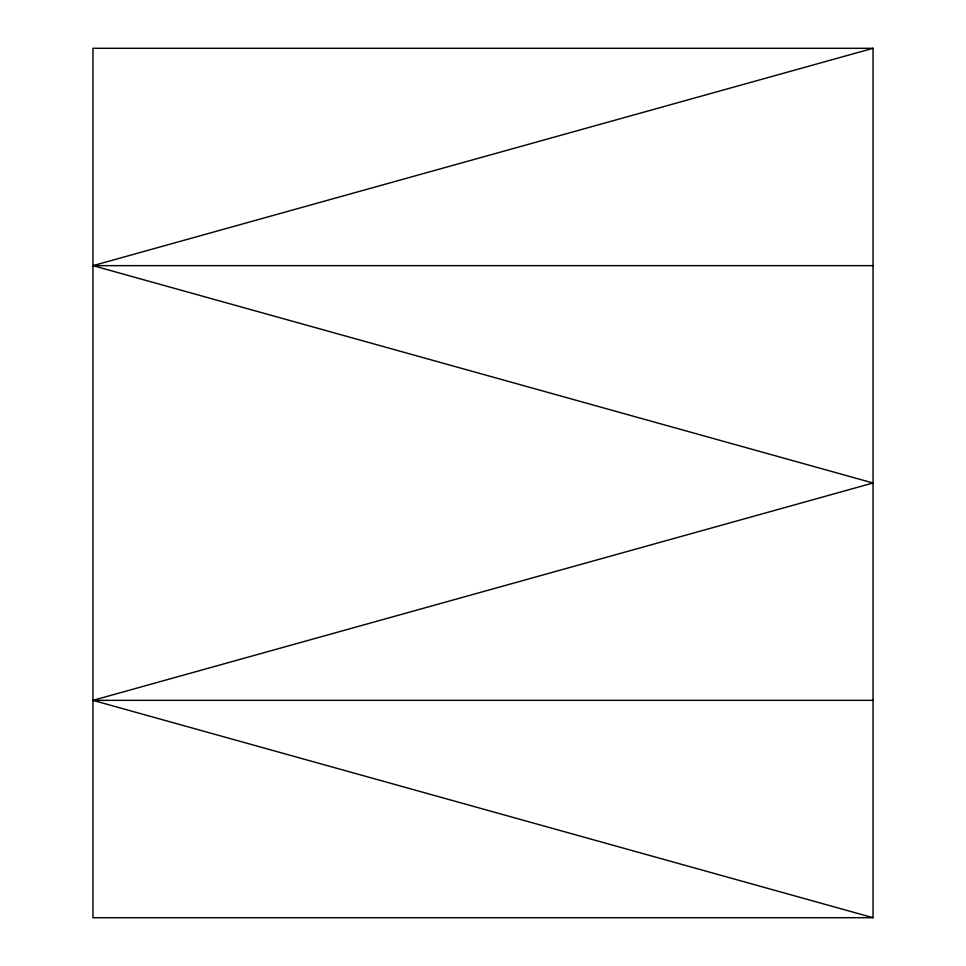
<?xml version="1.0" encoding="UTF-8"?>
<svg xmlns="http://www.w3.org/2000/svg" width="966" height="966" viewBox="0 0 966 966"><rect width="100%" height="100%" fill="white"/><g stroke="black" fill="none" stroke-linecap="round" stroke-linejoin="round"><path stroke-width="1.45" d="M873.035 917.7L92.965 700.35L873.035 483L92.965 265.65L873.035 48.3L873.035 917.7L92.965 917.7L92.965 48.3L873.035 48.3M92.965 265.65L873.035 265.65M92.965 700.35L873.035 700.35"/></g></svg>
